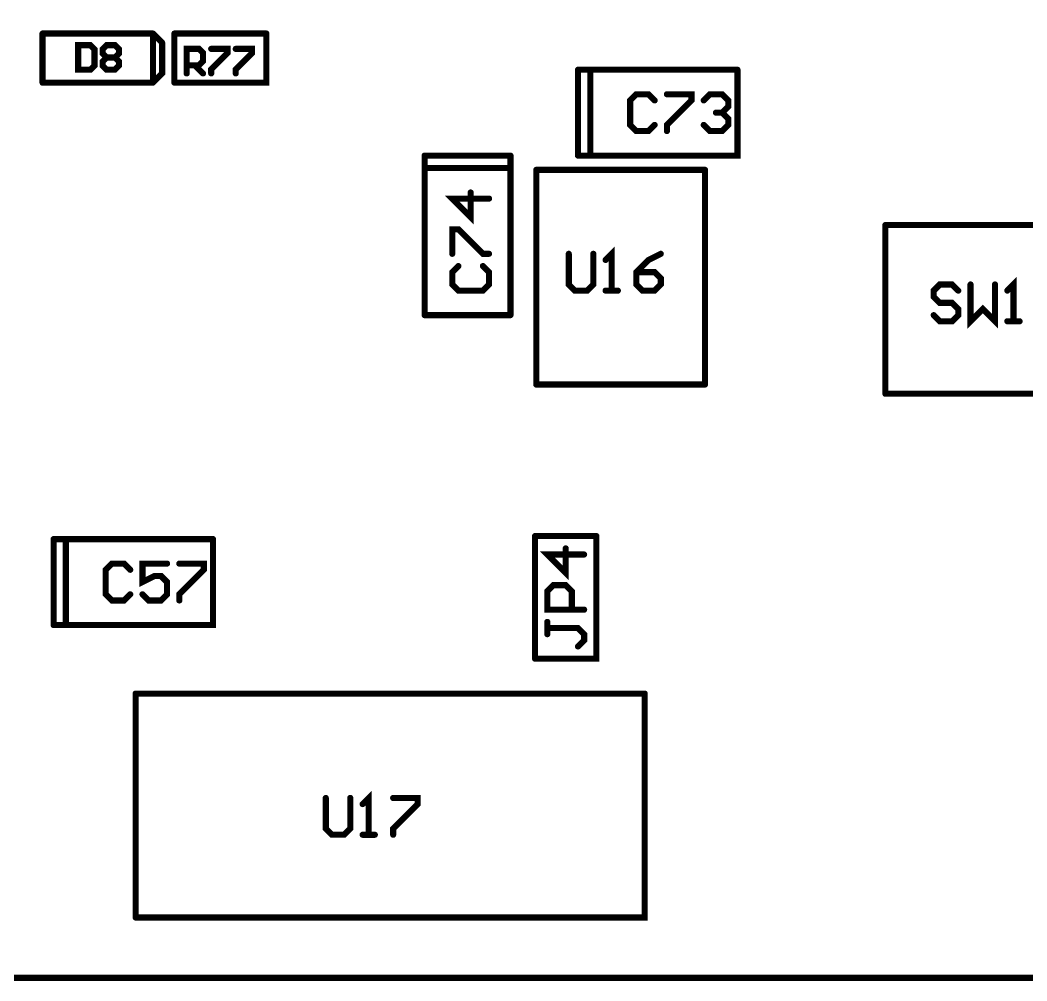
# Model space of a CAD drawing. Extents: x -4.2 to 14.8, y -3.5 to 8.8.
# Drawn here: x 1.27 to 2.912, y -0.205 to 1.361 of the extents above; entities that cross this region are included whole.
import ezdxf

# ---------------------------------------------------------------- set-up
doc = ezdxf.new("R2010")
doc.units = 0
doc.layers.add('2D_LINE_00', color=1, linetype='CONTINUOUS')

# ---------------------------------------------------------------- blocks, each defined once
blk = doc.blocks.new('SMOOTH_0$01')
at = {"const_width": 0.005}
blk.add_lwpolyline([(-0.0025, 0, 1), (0.0025, 0, 1)], format="xyb", close=True, dxfattribs=at)
blk = doc.blocks.new('DRAWING_2950')
at = {"layer": '2D_LINE_00', "const_width": 0.01}
blk.add_lwpolyline([(0, 0), (0, 0.365)], dxfattribs=at)
at = {"layer": '2D_LINE_00'}
for p in [(0, 0.365), (0, 0)]:
    blk.add_blockref('SMOOTH_0$01', p, dxfattribs=at)
blk = doc.blocks.new('DRAWING_2951')
at = {"layer": '2D_LINE_00', "const_width": 0.01}
blk.add_lwpolyline([(0, 0), (0.83, 0), (0.83, 0.365)], dxfattribs=at)
at = {"layer": '2D_LINE_00'}
for p in [(0.83, 0.365), (0, 0), (0.83, 0)]:
    blk.add_blockref('SMOOTH_0$01', p, dxfattribs=at)
blk = doc.blocks.new('DRAWING_2952')
at = {"layer": '2D_LINE_00', "const_width": 0.01}
blk.add_lwpolyline([(0, 0), (0.83, 0)], dxfattribs=at)
at = {"layer": '2D_LINE_00'}
for p in [(0, 0), (0.83, 0)]:
    blk.add_blockref('SMOOTH_0$01', p, dxfattribs=at)
blk = doc.blocks.new('DRAWING_2970')
at = {"layer": '2D_LINE_00', "const_width": 0.01}
blk.add_lwpolyline([(0, 0), (0.29, 0)], dxfattribs=at)
at = {"layer": '2D_LINE_00'}
for p in [(0, 0), (0.29, 0)]:
    blk.add_blockref('SMOOTH_0$01', p, dxfattribs=at)
blk = doc.blocks.new('DRAWING_2972')
at = {"layer": '2D_LINE_00', "const_width": 0.01}
blk.add_lwpolyline([(0, 0), (0.29, 0)], dxfattribs=at)
at = {"layer": '2D_LINE_00'}
for p in [(0, 0), (0.29, 0)]:
    blk.add_blockref('SMOOTH_0$01', p, dxfattribs=at)
blk = doc.blocks.new('DRAWING_2973')
at = {"layer": '2D_LINE_00', "const_width": 0.01}
blk.add_lwpolyline([(0, 0), (0, 0.275)], dxfattribs=at)
at = {"layer": '2D_LINE_00'}
for p in [(0, 0.275), (0, 0)]:
    blk.add_blockref('SMOOTH_0$01', p, dxfattribs=at)
blk = doc.blocks.new('DRAWING_3054')
at = {"layer": '2D_LINE_00', "const_width": 0.01}
blk.add_lwpolyline([(0, 0), (0, 0.26)], dxfattribs=at)
at = {"layer": '2D_LINE_00'}
for p in [(0, 0.26), (0, 0)]:
    blk.add_blockref('SMOOTH_0$01', p, dxfattribs=at)
blk = doc.blocks.new('DRAWING_3055')
at = {"layer": '2D_LINE_00', "const_width": 0.01}
blk.add_lwpolyline([(0, 0), (0.14, 0)], dxfattribs=at)
at = {"layer": '2D_LINE_00'}
for p in [(0, 0), (0.14, 0)]:
    blk.add_blockref('SMOOTH_0$01', p, dxfattribs=at)
blk = doc.blocks.new('DRAWING_3056')
at = {"layer": '2D_LINE_00', "const_width": 0.01}
blk.add_lwpolyline([(0, 0), (0, 0.26)], dxfattribs=at)
at = {"layer": '2D_LINE_00'}
for p in [(0, 0.26), (0, 0)]:
    blk.add_blockref('SMOOTH_0$01', p, dxfattribs=at)
blk = doc.blocks.new('DRAWING_3057')
at = {"layer": '2D_LINE_00', "const_width": 0.01}
blk.add_lwpolyline([(0, 0), (0.14, 0)], dxfattribs=at)
at = {"layer": '2D_LINE_00'}
for p in [(0, 0), (0.14, 0)]:
    blk.add_blockref('SMOOTH_0$01', p, dxfattribs=at)
blk = doc.blocks.new('DRAWING_3058')
at = {"layer": '2D_LINE_00', "const_width": 0.01}
blk.add_lwpolyline([(0, 0), (0.14, 0)], dxfattribs=at)
at = {"layer": '2D_LINE_00'}
for p in [(0, 0), (0.14, 0)]:
    blk.add_blockref('SMOOTH_0$01', p, dxfattribs=at)
blk = doc.blocks.new('DRAWING_3059')
at = {"layer": '2D_LINE_00', "const_width": 0.01}
blk.add_lwpolyline([(0, 0), (0.26, 0)], dxfattribs=at)
at = {"layer": '2D_LINE_00'}
for p in [(0, 0), (0.26, 0)]:
    blk.add_blockref('SMOOTH_0$01', p, dxfattribs=at)
blk = doc.blocks.new('DRAWING_3060')
at = {"layer": '2D_LINE_00', "const_width": 0.01}
blk.add_lwpolyline([(0, 0), (0, 0.14)], dxfattribs=at)
at = {"layer": '2D_LINE_00'}
for p in [(0, 0.14), (0, 0)]:
    blk.add_blockref('SMOOTH_0$01', p, dxfattribs=at)
blk = doc.blocks.new('DRAWING_3061')
at = {"layer": '2D_LINE_00', "const_width": 0.01}
blk.add_lwpolyline([(0, 0), (0.26, 0), (0.26, 0.14)], dxfattribs=at)
at = {"layer": '2D_LINE_00'}
for p in [(0.26, 0.14), (0, 0), (0.26, 0)]:
    blk.add_blockref('SMOOTH_0$01', p, dxfattribs=at)
blk = doc.blocks.new('DRAWING_3062')
at = {"layer": '2D_LINE_00', "const_width": 0.01}
blk.add_lwpolyline([(0, 0), (0, 0.14)], dxfattribs=at)
at = {"layer": '2D_LINE_00'}
for p in [(0, 0.14), (0, 0)]:
    blk.add_blockref('SMOOTH_0$01', p, dxfattribs=at)
blk = doc.blocks.new('DRAWING_3067')
at = {"layer": '2D_LINE_00', "const_width": 0.01}
blk.add_lwpolyline([(0, 0), (0.26, 0)], dxfattribs=at)
at = {"layer": '2D_LINE_00'}
for p in [(0, 0), (0.26, 0)]:
    blk.add_blockref('SMOOTH_0$01', p, dxfattribs=at)
blk = doc.blocks.new('DRAWING_3068')
at = {"layer": '2D_LINE_00', "const_width": 0.01}
blk.add_lwpolyline([(0, 0), (0, 0.14)], dxfattribs=at)
at = {"layer": '2D_LINE_00'}
for p in [(0, 0.14), (0, 0)]:
    blk.add_blockref('SMOOTH_0$01', p, dxfattribs=at)
blk = doc.blocks.new('DRAWING_3069')
at = {"layer": '2D_LINE_00', "const_width": 0.01}
blk.add_lwpolyline([(0, 0), (0.26, 0), (0.26, 0.14)], dxfattribs=at)
at = {"layer": '2D_LINE_00'}
for p in [(0.26, 0.14), (0, 0), (0.26, 0)]:
    blk.add_blockref('SMOOTH_0$01', p, dxfattribs=at)
blk = doc.blocks.new('DRAWING_3070')
at = {"layer": '2D_LINE_00', "const_width": 0.01}
blk.add_lwpolyline([(0, 0), (0, 0.14)], dxfattribs=at)
at = {"layer": '2D_LINE_00'}
for p in [(0, 0.14), (0, 0)]:
    blk.add_blockref('SMOOTH_0$01', p, dxfattribs=at)
blk = doc.blocks.new('DRAWING_3095')
at = {"layer": '2D_LINE_00', "const_width": 0.01}
blk.add_lwpolyline([(0, 0), (0.015, 0.015), (0.015, 0.065)], dxfattribs=at)
at = {"layer": '2D_LINE_00'}
for p in [(0.015, 0.065), (0.015, 0.015), (0, 0)]:
    blk.add_blockref('SMOOTH_0$01', p, dxfattribs=at)
blk = doc.blocks.new('DRAWING_3096')
at = {"layer": '2D_LINE_00', "const_width": 0.01}
blk.add_lwpolyline([(0, 0), (0.015, -0.015)], dxfattribs=at)
at = {"layer": '2D_LINE_00'}
for p in [(0, 0), (0.015, -0.015)]:
    blk.add_blockref('SMOOTH_0$01', p, dxfattribs=at)
blk = doc.blocks.new('DRAWING_3097')
at = {"layer": '2D_LINE_00', "const_width": 0.01}
blk.add_lwpolyline([(0, 0), (0.18, 0)], dxfattribs=at)
at = {"layer": '2D_LINE_00'}
for p in [(0, 0), (0.18, 0)]:
    blk.add_blockref('SMOOTH_0$01', p, dxfattribs=at)
blk = doc.blocks.new('DRAWING_3098')
at = {"layer": '2D_LINE_00', "const_width": 0.01}
blk.add_lwpolyline([(0, 0), (0, 0.08)], dxfattribs=at)
at = {"layer": '2D_LINE_00'}
for p in [(0, 0.08), (0, 0)]:
    blk.add_blockref('SMOOTH_0$01', p, dxfattribs=at)
blk = doc.blocks.new('DRAWING_3099')
at = {"layer": '2D_LINE_00', "const_width": 0.01}
blk.add_lwpolyline([(0, 0), (0.18, 0)], dxfattribs=at)
at = {"layer": '2D_LINE_00'}
for p in [(0, 0), (0.18, 0)]:
    blk.add_blockref('SMOOTH_0$01', p, dxfattribs=at)
blk = doc.blocks.new('DRAWING_3100')
at = {"layer": '2D_LINE_00', "const_width": 0.01}
blk.add_lwpolyline([(0, 0), (0, 0.08)], dxfattribs=at)
at = {"layer": '2D_LINE_00'}
for p in [(0, 0.08), (0, 0)]:
    blk.add_blockref('SMOOTH_0$01', p, dxfattribs=at)
blk = doc.blocks.new('DRAWING_3109')
at = {"layer": '2D_LINE_00', "const_width": 0.01}
blk.add_lwpolyline([(0, 0), (0.1, 0), (0.1, 0.2)], dxfattribs=at)
at = {"layer": '2D_LINE_00'}
for p in [(0.1, 0.2), (0, 0), (0.1, 0)]:
    blk.add_blockref('SMOOTH_0$01', p, dxfattribs=at)
blk = doc.blocks.new('DRAWING_3110')
at = {"layer": '2D_LINE_00', "const_width": 0.01}
blk.add_lwpolyline([(0, 0), (0.1, 0)], dxfattribs=at)
at = {"layer": '2D_LINE_00'}
for p in [(0, 0), (0.1, 0)]:
    blk.add_blockref('SMOOTH_0$01', p, dxfattribs=at)
blk = doc.blocks.new('DRAWING_3111')
at = {"layer": '2D_LINE_00', "const_width": 0.01}
blk.add_lwpolyline([(0, 0), (0, 0.2)], dxfattribs=at)
at = {"layer": '2D_LINE_00'}
for p in [(0, 0.2), (0, 0)]:
    blk.add_blockref('SMOOTH_0$01', p, dxfattribs=at)
blk = doc.blocks.new('DRAWING_3144')
at = {"layer": '2D_LINE_00', "const_width": 0.01}
blk.add_lwpolyline([(0, 0), (0, 0.35)], dxfattribs=at)
at = {"layer": '2D_LINE_00'}
for p in [(0, 0.35), (0, 0)]:
    blk.add_blockref('SMOOTH_0$01', p, dxfattribs=at)
blk = doc.blocks.new('DRAWING_3145')
at = {"layer": '2D_LINE_00', "const_width": 0.01}
blk.add_lwpolyline([(0, 0), (0.275, 0)], dxfattribs=at)
at = {"layer": '2D_LINE_00'}
for p in [(0, 0), (0.275, 0)]:
    blk.add_blockref('SMOOTH_0$01', p, dxfattribs=at)
blk = doc.blocks.new('DRAWING_3146')
at = {"layer": '2D_LINE_00', "const_width": 0.01}
blk.add_lwpolyline([(0, 0), (0, 0.35)], dxfattribs=at)
at = {"layer": '2D_LINE_00'}
for p in [(0, 0.35), (0, 0)]:
    blk.add_blockref('SMOOTH_0$01', p, dxfattribs=at)
blk = doc.blocks.new('DRAWING_3147')
at = {"layer": '2D_LINE_00', "const_width": 0.01}
blk.add_lwpolyline([(0, 0), (0.275, 0)], dxfattribs=at)
at = {"layer": '2D_LINE_00'}
for p in [(0, 0), (0.275, 0)]:
    blk.add_blockref('SMOOTH_0$01', p, dxfattribs=at)
blk = doc.blocks.new('DRAWING_3167')
at = {"layer": '2D_LINE_00', "const_width": 0.01}
blk.add_lwpolyline([(0, 0), (0, 0.08)], dxfattribs=at)
at = {"layer": '2D_LINE_00'}
for p in [(0, 0.08), (0, 0)]:
    blk.add_blockref('SMOOTH_0$01', p, dxfattribs=at)
blk = doc.blocks.new('DRAWING_3168')
at = {"layer": '2D_LINE_00', "const_width": 0.01}
blk.add_lwpolyline([(0, 0), (0.15, 0), (0.15, 0.08)], dxfattribs=at)
at = {"layer": '2D_LINE_00'}
for p in [(0.15, 0.08), (0, 0), (0.15, 0)]:
    blk.add_blockref('SMOOTH_0$01', p, dxfattribs=at)
blk = doc.blocks.new('DRAWING_3169')
at = {"layer": '2D_LINE_00', "const_width": 0.01}
blk.add_lwpolyline([(0, 0), (0.15, 0)], dxfattribs=at)
at = {"layer": '2D_LINE_00'}
for p in [(0, 0), (0.15, 0)]:
    blk.add_blockref('SMOOTH_0$01', p, dxfattribs=at)
blk = doc.blocks.new('DRAWING_3219')
at = {"layer": '2D_LINE_00', "const_width": 0.01}
blk.add_lwpolyline([(0, 0), (11.23, 0), (11.23, 7.4)], dxfattribs=at)
blk = doc.blocks.new('DRAWING_3229')
at = {"layer": '2D_LINE_00', "const_width": 0.01}
blk.add_lwpolyline([(0, 0), (0, -0.04998), (0.01, -0.05998), (0.02999, -0.05998), (0.03999, -0.04998), (0.03999, 0)], dxfattribs=at)
at = {"layer": '2D_LINE_00'}
for p in [(0, 0), (0.03999, 0), (0, -0.04998), (0.03999, -0.04998), (0.01, -0.05998), (0.02999, -0.05998)]:
    blk.add_blockref('SMOOTH_0$01', p, dxfattribs=at)
blk = doc.blocks.new('DRAWING_3230')
at = {"layer": '2D_LINE_00', "const_width": 0.01}
blk.add_lwpolyline([(0, 0), (0.01999, 0), (0.01, 0), (0.01, 0.05998), (0, 0.04998)], dxfattribs=at)
at = {"layer": '2D_LINE_00'}
for p in [(0, 0.04998), (0.01, 0.05998), (0, 0), (0.01, 0), (0.01999, 0)]:
    blk.add_blockref('SMOOTH_0$01', p, dxfattribs=at)
blk = doc.blocks.new('DRAWING_3231')
at = {"layer": '2D_LINE_00', "const_width": 0.01}
blk.add_lwpolyline([(0, 0), (0.03999, 0), (0.03999, -0.01), (0, -0.04998), (0, -0.05998)], dxfattribs=at)
at = {"layer": '2D_LINE_00'}
for p in [(0, 0), (0.03999, 0), (0.03999, -0.01), (0, -0.04998), (0, -0.05998)]:
    blk.add_blockref('SMOOTH_0$01', p, dxfattribs=at)
blk = doc.blocks.new('DRAWING_3244')
at = {"layer": '2D_LINE_00', "const_width": 0.01}
blk.add_lwpolyline([(0, 0), (-0.01, 0.01), (-0.02999, 0.01), (-0.03999, 0), (-0.03999, -0.00999), (-0.02999, -0.01999), (-0.01, -0.01999), (0, -0.02999), (0, -0.03998), (-0.01, -0.04998), (-0.02999, -0.04998), (-0.03999, -0.03998)], dxfattribs=at)
at = {"layer": '2D_LINE_00'}
for p in [(-0.03999, 0), (-0.02999, 0.01), (-0.01, 0.01), (0, 0), (-0.03999, -0.00999), (-0.02999, -0.01999), (-0.01, -0.01999), (0, -0.02999), (-0.03999, -0.03998), (-0.02999, -0.04998), (-0.01, -0.04998), (0, -0.03998)]:
    blk.add_blockref('SMOOTH_0$01', p, dxfattribs=at)
blk = doc.blocks.new('DRAWING_3245')
at = {"layer": '2D_LINE_00', "const_width": 0.01}
blk.add_lwpolyline([(0, 0), (0, -0.05998), (0.01999, -0.03999), (0.03999, -0.05998), (0.03999, 0)], dxfattribs=at)
at = {"layer": '2D_LINE_00'}
for p in [(0, 0), (0.03999, 0), (0.01999, -0.03999), (0, -0.05998), (0.03999, -0.05998)]:
    blk.add_blockref('SMOOTH_0$01', p, dxfattribs=at)
blk = doc.blocks.new('DRAWING_3246')
at = {"layer": '2D_LINE_00', "const_width": 0.01}
blk.add_lwpolyline([(0, 0), (0.02, 0), (0.01, 0), (0.01, 0.05998), (0, 0.04998)], dxfattribs=at)
at = {"layer": '2D_LINE_00'}
for p in [(0, 0.04998), (0.01, 0.05998), (0, 0), (0.01, 0), (0.02, 0)]:
    blk.add_blockref('SMOOTH_0$01', p, dxfattribs=at)
blk = doc.blocks.new('DRAWING_3322')
at = {"layer": '2D_LINE_00', "const_width": 0.01}
blk.add_lwpolyline([(0, 0), (-0.01, -0.01), (-0.01, -0.02999), (0, -0.03999), (0.03998, -0.03999), (0.04998, -0.02999), (0.04998, -0.01), (0.03998, 0)], dxfattribs=at)
at = {"layer": '2D_LINE_00'}
for p in [(0, 0), (0.03998, 0), (-0.01, -0.01), (0.04998, -0.01), (-0.01, -0.02999), (0.04998, -0.02999), (0, -0.03999), (0.03998, -0.03999)]:
    blk.add_blockref('SMOOTH_0$01', p, dxfattribs=at)
blk = doc.blocks.new('DRAWING_3323')
at = {"layer": '2D_LINE_00', "const_width": 0.01}
blk.add_lwpolyline([(0, 0), (0, 0.03999), (0.01, 0.03999), (0.04998, 0), (0.05998, 0)], dxfattribs=at)
at = {"layer": '2D_LINE_00'}
for p in [(0, 0.03999), (0.01, 0.03999), (0, 0), (0.04998, 0), (0.05998, 0)]:
    blk.add_blockref('SMOOTH_0$01', p, dxfattribs=at)
blk = doc.blocks.new('DRAWING_3324')
at = {"layer": '2D_LINE_00', "const_width": 0.01}
blk.add_lwpolyline([(0, 0), (-0.05998, 0), (-0.02999, -0.02999), (-0.02999, 0.01)], dxfattribs=at)
at = {"layer": '2D_LINE_00'}
for p in [(-0.05998, 0), (-0.02999, 0.01), (0, 0), (-0.02999, -0.02999)]:
    blk.add_blockref('SMOOTH_0$01', p, dxfattribs=at)
blk = doc.blocks.new('DRAWING_3325')
at = {"layer": '2D_LINE_00', "const_width": 0.01}
blk.add_lwpolyline([(0, 0), (-0.01, 0.01), (-0.02999, 0.01), (-0.03999, 0), (-0.03999, -0.03998), (-0.02999, -0.04998), (-0.01, -0.04998), (0, -0.03998)], dxfattribs=at)
at = {"layer": '2D_LINE_00'}
for p in [(-0.03999, 0), (-0.02999, 0.01), (-0.01, 0.01), (0, 0), (-0.03999, -0.03998), (-0.02999, -0.04998), (-0.01, -0.04998), (0, -0.03998)]:
    blk.add_blockref('SMOOTH_0$01', p, dxfattribs=at)
blk = doc.blocks.new('DRAWING_3326')
at = {"layer": '2D_LINE_00', "const_width": 0.01}
blk.add_lwpolyline([(0, 0), (0.03999, 0), (0.03999, -0.01), (0, -0.04998), (0, -0.05998)], dxfattribs=at)
at = {"layer": '2D_LINE_00'}
for p in [(0, 0), (0.03999, 0), (0.03999, -0.01), (0, -0.04998), (0, -0.05998)]:
    blk.add_blockref('SMOOTH_0$01', p, dxfattribs=at)
blk = doc.blocks.new('DRAWING_3327')
at = {"layer": '2D_LINE_00', "const_width": 0.01}
blk.add_lwpolyline([(0, 0), (0.01, 0.01), (0.02999, 0.01), (0.03999, 0), (0.03999, -0.00999), (0.02999, -0.01999), (0.01999, -0.01999), (0.02999, -0.01999), (0.03999, -0.02999), (0.03999, -0.03998), (0.02999, -0.04998), (0.01, -0.04998), (0, -0.03998)], dxfattribs=at)
at = {"layer": '2D_LINE_00'}
for p in [(0, 0), (0.01, 0.01), (0.02999, 0.01), (0.03999, 0), (0.01999, -0.01999), (0.02999, -0.01999), (0.02999, -0.01999), (0.03999, -0.00999), (0.03999, -0.02999), (0, -0.03998), (0.01, -0.04998), (0.02999, -0.04998), (0.03999, -0.03998)]:
    blk.add_blockref('SMOOTH_0$01', p, dxfattribs=at)
blk = doc.blocks.new('DRAWING_3332')
at = {"layer": '2D_LINE_00', "const_width": 0.01}
blk.add_lwpolyline([(0, 0), (-0.01, 0.01), (-0.02999, 0.01), (-0.03999, 0), (-0.03999, -0.03998), (-0.02999, -0.04998), (-0.01, -0.04998), (0, -0.03998)], dxfattribs=at)
at = {"layer": '2D_LINE_00'}
for p in [(-0.03999, 0), (-0.02999, 0.01), (-0.01, 0.01), (0, 0), (-0.03999, -0.03998), (-0.02999, -0.04998), (-0.01, -0.04998), (0, -0.03998)]:
    blk.add_blockref('SMOOTH_0$01', p, dxfattribs=at)
blk = doc.blocks.new('DRAWING_3333')
at = {"layer": '2D_LINE_00', "const_width": 0.01}
blk.add_lwpolyline([(0, 0), (-0.03999, 0), (-0.03999, -0.02999), (-0.02, -0.01999), (-0.01, -0.01999), (0, -0.02999), (0, -0.04998), (-0.01, -0.05998), (-0.02999, -0.05998), (-0.03999, -0.04998)], dxfattribs=at)
at = {"layer": '2D_LINE_00'}
for p in [(-0.03999, 0), (0, 0), (-0.02, -0.01999), (-0.01, -0.01999), (-0.03999, -0.02999), (0, -0.02999), (-0.03999, -0.04998), (0, -0.04998), (-0.02999, -0.05998), (-0.01, -0.05998)]:
    blk.add_blockref('SMOOTH_0$01', p, dxfattribs=at)
blk = doc.blocks.new('DRAWING_3334')
at = {"layer": '2D_LINE_00', "const_width": 0.01}
blk.add_lwpolyline([(0, 0), (0.03999, 0), (0.03999, -0.01), (0, -0.04998), (0, -0.05998)], dxfattribs=at)
at = {"layer": '2D_LINE_00'}
for p in [(0, 0), (0.03999, 0), (0.03999, -0.01), (0, -0.04998), (0, -0.05998)]:
    blk.add_blockref('SMOOTH_0$01', p, dxfattribs=at)
blk = doc.blocks.new('DRAWING_3351')
at = {"layer": '2D_LINE_00', "const_width": 0.01}
blk.add_lwpolyline([(0, 0), (0, -0.03999), (0.01999, -0.03999), (0.02666, -0.03333), (0.02666, -0.00667), (0.01999, 0), (0, 0)], dxfattribs=at)
at = {"layer": '2D_LINE_00'}
for p in [(0, 0), (0, 0), (0.01999, 0), (0.02666, -0.00667), (0.02666, -0.03333), (0, -0.03999), (0.01999, -0.03999)]:
    blk.add_blockref('SMOOTH_0$01', p, dxfattribs=at)
blk = doc.blocks.new('DRAWING_3352')
at = {"layer": '2D_LINE_00', "const_width": 0.01}
blk.add_lwpolyline([(0, 0), (0.00666, 0.00667), (0.01999, 0.00667), (0.02666, 0), (0.02666, -0.00666), (0.01999, -0.01333), (0.02666, -0.01999), (0.02666, -0.02666), (0.01999, -0.03332), (0.00666, -0.03332), (0, -0.02666), (0, -0.01999), (0.00666, -0.01333), (0, -0.00666), (0, 0)], dxfattribs=at)
at = {"layer": '2D_LINE_00'}
for p in [(0, 0), (0, 0), (0.00666, 0.00667), (0.01999, 0.00667), (0.02666, 0), (0, -0.00666), (0, -0.01999), (0.00666, -0.01333), (0.01999, -0.01333), (0.02666, -0.00666), (0.02666, -0.01999), (0, -0.02666), (0.00666, -0.03332), (0.01999, -0.03332), (0.02666, -0.02666)]:
    blk.add_blockref('SMOOTH_0$01', p, dxfattribs=at)
blk = doc.blocks.new('DRAWING_3353')
at = {"layer": '2D_LINE_00', "const_width": 0.01}
blk.add_lwpolyline([(0, 0), (0.01333, 0)], dxfattribs=at)
at = {"layer": '2D_LINE_00'}
for p in [(0, 0), (0.01333, 0)]:
    blk.add_blockref('SMOOTH_0$01', p, dxfattribs=at)
blk = doc.blocks.new('DRAWING_3358')
at = {"layer": '2D_LINE_00', "const_width": 0.01}
blk.add_lwpolyline([(0, 0), (0, -0.02), (0, -0.01), (0.04998, -0.01), (0.05998, -0.02), (0.05998, -0.02999), (0.04998, -0.03999)], dxfattribs=at)
at = {"layer": '2D_LINE_00'}
for p in [(0, 0), (0, -0.01), (0, -0.02), (0.04998, -0.01), (0.05998, -0.02), (0.05998, -0.02999), (0.04998, -0.03999)]:
    blk.add_blockref('SMOOTH_0$01', p, dxfattribs=at)
blk = doc.blocks.new('DRAWING_3359')
at = {"layer": '2D_LINE_00', "const_width": 0.01}
blk.add_lwpolyline([(0, 0), (-0.05998, 0), (-0.05998, 0.02999), (-0.04998, 0.03999), (-0.02999, 0.03999), (-0.01999, 0.02999), (-0.01999, 0)], dxfattribs=at)
at = {"layer": '2D_LINE_00'}
for p in [(-0.05998, 0.02999), (-0.04998, 0.03999), (-0.02999, 0.03999), (-0.01999, 0.02999), (-0.05998, 0), (-0.01999, 0), (0, 0)]:
    blk.add_blockref('SMOOTH_0$01', p, dxfattribs=at)
blk = doc.blocks.new('DRAWING_3360')
at = {"layer": '2D_LINE_00', "const_width": 0.01}
blk.add_lwpolyline([(0, 0), (-0.05998, 0), (-0.02999, -0.02999), (-0.02999, 0.01)], dxfattribs=at)
at = {"layer": '2D_LINE_00'}
for p in [(-0.05998, 0), (-0.02999, 0.01), (0, 0), (-0.02999, -0.02999)]:
    blk.add_blockref('SMOOTH_0$01', p, dxfattribs=at)
blk = doc.blocks.new('DRAWING_3393')
at = {"layer": '2D_LINE_00', "const_width": 0.01}
blk.add_lwpolyline([(0, 0), (0, -0.04998), (0.01, -0.05998), (0.02999, -0.05998), (0.03999, -0.04998), (0.03999, 0)], dxfattribs=at)
at = {"layer": '2D_LINE_00'}
for p in [(0, 0), (0.03999, 0), (0, -0.04998), (0.03999, -0.04998), (0.01, -0.05998), (0.02999, -0.05998)]:
    blk.add_blockref('SMOOTH_0$01', p, dxfattribs=at)
blk = doc.blocks.new('DRAWING_3394')
at = {"layer": '2D_LINE_00', "const_width": 0.01}
blk.add_lwpolyline([(0, 0), (0.01999, 0), (0.01, 0), (0.01, 0.05998), (0, 0.04998)], dxfattribs=at)
at = {"layer": '2D_LINE_00'}
for p in [(0, 0.04998), (0.01, 0.05998), (0, 0), (0.01, 0), (0.01999, 0)]:
    blk.add_blockref('SMOOTH_0$01', p, dxfattribs=at)
blk = doc.blocks.new('DRAWING_3395')
at = {"layer": '2D_LINE_00', "const_width": 0.01}
blk.add_lwpolyline([(0, 0), (-0.01999, -0.01), (-0.03999, -0.02999), (-0.03999, -0.04998), (-0.02999, -0.05998), (-0.00999, -0.05998), (0, -0.04998), (0, -0.03999), (-0.00999, -0.02999), (-0.03999, -0.02999)], dxfattribs=at)
at = {"layer": '2D_LINE_00'}
for p in [(0, 0), (-0.01999, -0.01), (-0.03999, -0.02999), (-0.03999, -0.02999), (-0.00999, -0.02999), (-0.03999, -0.04998), (0, -0.03999), (0, -0.04998), (-0.02999, -0.05998), (-0.00999, -0.05998)]:
    blk.add_blockref('SMOOTH_0$01', p, dxfattribs=at)
blk = doc.blocks.new('DRAWING_3405')
at = {"layer": '2D_LINE_00', "const_width": 0.01}
blk.add_lwpolyline([(0, 0), (0, 0.03999), (0.01999, 0.03999), (0.02666, 0.03332), (0.02666, 0.01999), (0.01999, 0.01333), (0, 0.01333)], dxfattribs=at)
at = {"layer": '2D_LINE_00'}
for p in [(0, 0.03999), (0.01999, 0.03999), (0.02666, 0.03332), (0, 0.01333), (0.01999, 0.01333), (0.02666, 0.01999), (0, 0)]:
    blk.add_blockref('SMOOTH_0$01', p, dxfattribs=at)
blk = doc.blocks.new('DRAWING_3406')
at = {"layer": '2D_LINE_00', "const_width": 0.01}
blk.add_lwpolyline([(0, 0), (0.01333, -0.01333)], dxfattribs=at)
at = {"layer": '2D_LINE_00'}
for p in [(0, 0), (0.01333, -0.01333)]:
    blk.add_blockref('SMOOTH_0$01', p, dxfattribs=at)
blk = doc.blocks.new('DRAWING_3407')
at = {"layer": '2D_LINE_00', "const_width": 0.01}
blk.add_lwpolyline([(0, 0), (0.02665, 0), (0.02665, -0.00667), (0, -0.03332), (0, -0.03999)], dxfattribs=at)
at = {"layer": '2D_LINE_00'}
for p in [(0, 0), (0.02665, 0), (0.02665, -0.00667), (0, -0.03332), (0, -0.03999)]:
    blk.add_blockref('SMOOTH_0$01', p, dxfattribs=at)
blk = doc.blocks.new('DRAWING_3408')
at = {"layer": '2D_LINE_00', "const_width": 0.01}
blk.add_lwpolyline([(0, 0), (0.02666, 0), (0.02666, -0.00667), (0, -0.03332), (0, -0.03999)], dxfattribs=at)
at = {"layer": '2D_LINE_00'}
for p in [(0, 0), (0.02666, 0), (0.02666, -0.00667), (0, -0.03332), (0, -0.03999)]:
    blk.add_blockref('SMOOTH_0$01', p, dxfattribs=at)

msp = doc.modelspace()

# ---------------------------------------------------------------- block references
for name, p in [('DRAWING_3219', (-0.235, -0.2)), ('DRAWING_3097', (1.307, 1.339)), ('DRAWING_3100', (1.307, 1.259)), ('DRAWING_3096', (1.487, 1.339)), ('DRAWING_3098', (1.487, 1.259)), ('DRAWING_3167', (1.522, 1.259)), ('DRAWING_3168', (1.522, 1.259)), ('DRAWING_3169', (1.522, 1.339)), ('DRAWING_3351', (1.365, 1.32)), ('DRAWING_3352', (1.405, 1.3133)), ('DRAWING_3095', (1.487, 1.259)), ('DRAWING_3405', (1.542, 1.274)), ('DRAWING_3407', (1.582, 1.314)), ('DRAWING_3408', (1.622, 1.314)), ('DRAWING_3353', (1.4117, 1.3)), ('DRAWING_3406', (1.5553, 1.2873)), ('DRAWING_3059', (2.18, 1.28)), ('DRAWING_3060', (2.18, 1.14)), ('DRAWING_3061', (2.18, 1.14)), ('DRAWING_3062', (2.2, 1.14)), ('DRAWING_3099', (1.307, 1.259)), ('DRAWING_3325', (2.305, 1.23)), ('DRAWING_3326', (2.325, 1.24)), ('DRAWING_3327', (2.385, 1.23)), ('DRAWING_3055', (1.93, 1.14)), ('DRAWING_3056', (1.93, 0.88)), ('DRAWING_3054', (2.07, 0.88)), ('DRAWING_3058', (1.93, 1.12)), ('DRAWING_3146', (2.112, 0.7669)), ('DRAWING_3145', (2.112, 1.1168)), ('DRAWING_3144', (2.387, 0.7669)), ('DRAWING_3324', (2.035, 1.0699)), ('DRAWING_3323', (1.975, 0.98)), ('DRAWING_2970', (2.6812, 1.0269)), ('DRAWING_2973', (2.6812, 0.7519)), ('DRAWING_3393', (2.165, 0.98)), ('DRAWING_3394', (2.225, 0.92)), ('DRAWING_3395', (2.315, 0.98)), ('DRAWING_3322', (1.985, 0.96)), ('DRAWING_3246', (2.88, 0.87)), ('DRAWING_3244', (2.8, 0.92)), ('DRAWING_3245', (2.82, 0.93)), ('DRAWING_3057', (1.93, 0.88)), ('DRAWING_3147', (2.112, 0.7669)), ('DRAWING_2972', (2.6812, 0.7519)), ('DRAWING_3067', (1.325, 0.515)), ('DRAWING_3068', (1.325, 0.375)), ('DRAWING_3069', (1.325, 0.375)), ('DRAWING_3070', (1.345, 0.375)), ('DRAWING_3109', (2.11, 0.32)), ('DRAWING_3110', (2.11, 0.52)), ('DRAWING_3111', (2.11, 0.32)), ('DRAWING_3360', (2.19, 0.4899)), ('DRAWING_3332', (1.45, 0.465)), ('DRAWING_3333', (1.51, 0.475)), ('DRAWING_3334', (1.53, 0.475)), ('DRAWING_3359', (2.19, 0.4)), ('DRAWING_3358', (2.13, 0.38)), ('DRAWING_2950', (1.4588, -0.1018)), ('DRAWING_2951', (1.4588, -0.1018)), ('DRAWING_2952', (1.4588, 0.2631)), ('DRAWING_3230', (1.8288, 0.0331)), ('DRAWING_3229', (1.7688, 0.0931)), ('DRAWING_3231', (1.8787, 0.0931))]:
    msp.add_blockref(name, p)

doc.saveas('drawing.dxf')
